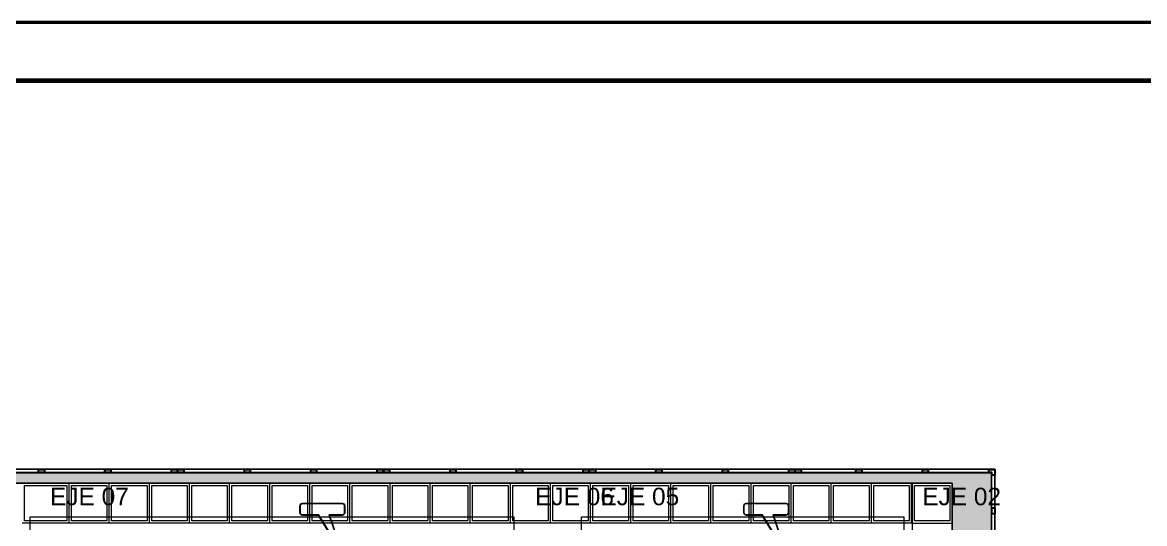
# Model space of a CAD drawing. Header units: metres. Extents: x 349075 to 349285, y 9281902 to 9282050.
# Drawn here: x 349120.22 to 349168.33, y 9282029.04 to 9282050.5 of the extents above; entities that cross this region are included whole.
import ezdxf

# ---------------------------------------------------------------- set-up
doc = ezdxf.new("R2010")
doc.units = ezdxf.units.M
doc.header["$LTSCALE"] = 0.25
for name, color, linetype, lineweight in [('AREA-VERDE', 3, 'CONTINUOUS', 9), ('ARQ-FONDO', 253, 'CONTINUOUS', 9), ('EJE-TEXTO', 5, 'CONTINUOUS', 25), ('MARCO', 7, 'CONTINUOUS', 50)]:
    doc.layers.add(name, color=color, linetype=linetype, lineweight=lineweight)
doc.styles.get("Standard").update_dxf_attribs({"font": 'arial.ttf'})

# ---------------------------------------------------------------- blocks, each defined once
blk = doc.blocks.new('dsfd')
at = {"layer": 'ARQ-FONDO'}
for p, q in [((333298.4, 9094259.42), (333296.77, 9094259.42)), ((333300.84, 9094259.42), (333299.55, 9094259.42)), ((333296.51, 9094259.16), (333296.51, 9094258.43)), ((333296.77, 9094258.22), (333300.84, 9094258.22)), ((333296.77, 9094258.17), (333300.84, 9094258.17)), ((333301.1, 9094258.43), (333301.1, 9094259.16))]:
    blk.add_line(p, q, dxfattribs=at)
for points in [[(333300.84, 9094259.37), (333299.48, 9094259.37), (333300.76, 9094263.12), (333298.43, 9094259.37), (333296.77, 9094259.37)], [(333299.55, 9094259.42), (333300.94, 9094263.49), (333298.4, 9094259.42)]]:
    blk.add_lwpolyline(points, dxfattribs=at)
for points in [[(333296.77, 9094259.37, 0.414214), (333296.56, 9094259.16), (333296.56, 9094258.43, 0.414214), (333296.77, 9094258.22)], [(333300.84, 9094258.22, 0.414214), (333301.05, 9094258.43), (333301.05, 9094259.16, 0.414214), (333300.84, 9094259.37)]]:
    blk.add_lwpolyline(points, format="xyb", dxfattribs=at)
for centre, start, end in [((333296.77, 9094259.16), 90, 180), ((333300.84, 9094259.16), 0, 90), ((333296.77, 9094258.43), 180, 270), ((333300.84, 9094258.43), 270, 0)]:
    blk.add_arc(centre, 0.255, start, end, dxfattribs=at)
blk = doc.blocks.new('BLOQUE EDF 08 PG')
at = {"layer": 'ARQ-FONDO', "ltscale": 0.7, "elevation": 0}
blk.add_lwpolyline([(-19.23, 1.5), (1.5, 1.5), (1.5, -12.33), (-19.23, -12.33)], close=True, dxfattribs=at)
blk = doc.blocks.new('BLOQUE EDF 07 PG')
at = {"layer": 'ARQ-FONDO', "ltscale": 0.7}
blk.add_lwpolyline([(-12.33, 1.5), (1.5, 1.5), (1.5, -36.63), (-12.33, -36.63)], close=True, dxfattribs=at)

msp = doc.modelspace()

# ---------------------------------------------------------------- hatches: boundary and pattern name
at = {"layer": 'AREA-VERDE', "lineweight": 0, "true_color": 0xc4e4b2, "transparency": 33554610}
h = msp.add_hatch(color=3, dxfattribs=at)
h.dxf.hatch_style = 1
h.paths.add_polyline_path([(349092.703, 9282027.105), (349092.103, 9282027.105), (349092.138, 9281918.001), (349091.104, 9281918.001), (349091.048, 9282031.212), (349161.762, 9282031.212), (349161.762, 9281923.001), (349161, 9281923.001), (349161, 9281955.099), (349160.205, 9281955.101), (349160.204, 9281956.819), (349160.205, 9281957.044), (349160.205, 9281978.669), (349160.205, 9281988.056), (349160.085, 9281988.054), (349160.085, 9282030.769), (349092.685, 9282030.769), (349092.685, 9282027.329), (349092.703, 9282027.329)])

# ---------------------------------------------------------------- linework, layer by layer
at = {"layer": 'ARQ-FONDO'}
for p, q in [((349161.922, 9282031.372), (349090.888, 9282031.372)), ((349161.907, 9282031.357), (349090.903, 9282031.357)), ((349161.777, 9282031.227), (349091.033, 9282031.227)), ((349161.762, 9282031.212), (349091.048, 9282031.212)), ((349161.762, 9281918.001), (349161.762, 9282031.212)), ((349161.777, 9281917.986), (349161.777, 9282031.227)), ((349161.907, 9281917.856), (349161.907, 9282031.357)), ((349161.922, 9281917.841), (349161.922, 9282031.372)), ((349092.685, 9282030.769), (349158.34, 9282030.769)), ((349122.22, 9282029.049), (349122.22, 9282030.769)), ((349123.94, 9282029.049), (349123.94, 9282030.769)), ((349125.66, 9282029.049), (349125.66, 9282030.769)), ((349127.38, 9282029.049), (349127.38, 9282030.769)), ((349129.1, 9282029.049), (349129.1, 9282030.769)), ((349130.82, 9282029.049), (349130.82, 9282030.769)), ((349132.54, 9282029.049), (349132.54, 9282030.769)), ((349134.26, 9282029.049), (349134.26, 9282030.769)), ((349135.98, 9282029.049), (349135.98, 9282030.769)), ((349137.7, 9282029.049), (349137.7, 9282030.769)), ((349139.42, 9282029.049), (349139.42, 9282030.769)), ((349141.14, 9282029.049), (349141.14, 9282030.769)), ((349142.86, 9282029.049), (349142.86, 9282030.769)), ((349144.58, 9282029.049), (349144.58, 9282030.769)), ((349146.3, 9282029.049), (349146.3, 9282030.769)), ((349148.02, 9282029.049), (349148.02, 9282030.769)), ((349149.74, 9282029.049), (349149.74, 9282030.769)), ((349149.74, 9282030.769), (349154.9, 9282030.769)), ((349149.74, 9282029.049), (349149.74, 9282030.769)), ((349151.46, 9282029.049), (349151.46, 9282030.769)), ((349153.18, 9282029.049), (349153.18, 9282030.769)), ((349154.9, 9282029.049), (349154.9, 9282030.769)), ((349156.62, 9282029.049), (349156.62, 9282030.769)), ((349158.34, 9282029.049), (349158.34, 9282030.769)), ((349158.365, 9282030.769), (349158.365, 9281991.494)), ((349158.365, 9282030.769), (349160.085, 9282030.769)), ((349160.085, 9282030.769), (349160.085, 9281988.054)), ((349160.085, 9282029.049), (349160.085, 9282030.769)), ((349158.34, 9282029.049), (349120.205, 9282029.049)), ((349158.365, 9282029.049), (349160.085, 9282029.049))]:
    msp.add_line(p, q, dxfattribs=at)
at = {"layer": 'ARQ-FONDO', "elevation": -4.4}
msp.add_lwpolyline([(349092.703, 9282027.105), (349092.103, 9282027.105), (349092.138, 9281918.001), (349091.104, 9281918.001), (349091.048, 9282031.212), (349161.762, 9282031.212), (349161.762, 9281923.001), (349161, 9281923.001), (349161, 9281955.099), (349160.204, 9281955.099), (349160.205, 9281956.819), (349160.205, 9281957.044), (349160.205, 9281978.669), (349160.205, 9281988.056), (349160.085, 9281988.054), (349160.085, 9282030.769), (349092.685, 9282030.769), (349092.685, 9282027.329), (349092.703, 9282027.329), (349092.703, 9282027.105)], dxfattribs=at)
at = {"layer": 'ARQ-FONDO', "lineweight": 30, "ltscale": 1.87}
for points in [[(349121.157, 9282031.227), (349120.907, 9282031.227), (349120.907, 9282031.357), (349121.157, 9282031.357)], [(349124.007, 9282031.227), (349123.757, 9282031.227), (349123.757, 9282031.357), (349124.007, 9282031.357)], [(349126.607, 9282031.357), (349126.857, 9282031.357), (349126.857, 9282031.227), (349126.607, 9282031.227)], [(349127.132, 9282031.227), (349126.882, 9282031.227), (349126.882, 9282031.357), (349127.132, 9282031.357)], [(349129.982, 9282031.227), (349129.732, 9282031.227), (349129.732, 9282031.357), (349129.982, 9282031.357)], [(349132.832, 9282031.227), (349132.582, 9282031.227), (349132.582, 9282031.357), (349132.832, 9282031.357)], [(349135.432, 9282031.357), (349135.682, 9282031.357), (349135.682, 9282031.227), (349135.432, 9282031.227)], [(349135.957, 9282031.227), (349135.707, 9282031.227), (349135.707, 9282031.357), (349135.957, 9282031.357)], [(349138.807, 9282031.227), (349138.557, 9282031.227), (349138.557, 9282031.357), (349138.807, 9282031.357)], [(349141.657, 9282031.227), (349141.407, 9282031.227), (349141.407, 9282031.357), (349141.657, 9282031.357)], [(349144.257, 9282031.357), (349144.507, 9282031.357), (349144.507, 9282031.227), (349144.257, 9282031.227)], [(349144.782, 9282031.227), (349144.532, 9282031.227), (349144.532, 9282031.357), (349144.782, 9282031.357)], [(349147.632, 9282031.227), (349147.382, 9282031.227), (349147.382, 9282031.357), (349147.632, 9282031.357)], [(349150.482, 9282031.227), (349150.232, 9282031.227), (349150.232, 9282031.357), (349150.482, 9282031.357)], [(349153.082, 9282031.357), (349153.332, 9282031.357), (349153.332, 9282031.227), (349153.082, 9282031.227)], [(349153.607, 9282031.227), (349153.357, 9282031.227), (349153.357, 9282031.357), (349153.607, 9282031.357)], [(349156.207, 9282031.227), (349155.957, 9282031.227), (349155.957, 9282031.357), (349156.207, 9282031.357)], [(349159.057, 9282031.227), (349158.807, 9282031.227), (349158.807, 9282031.357), (349159.057, 9282031.357)], [(349161.777, 9282029.456), (349161.777, 9282029.706), (349161.907, 9282029.706), (349161.907, 9282029.456)]]:
    msp.add_lwpolyline(points, close=True, dxfattribs=at)
at = {"layer": 'ARQ-FONDO'}
for points in [[(349126.857, 9282031.212), (349126.882, 9282031.212), (349126.882, 9282031.372), (349126.857, 9282031.372)], [(349135.682, 9282031.212), (349135.707, 9282031.212), (349135.707, 9282031.372), (349135.682, 9282031.372)], [(349144.507, 9282031.212), (349144.532, 9282031.212), (349144.532, 9282031.372), (349144.507, 9282031.372)], [(349153.332, 9282031.212), (349153.357, 9282031.212), (349153.357, 9282031.372), (349153.332, 9282031.372)], [(349122.12, 9282029.149), (349120.305, 9282029.149), (349120.305, 9282030.669), (349122.12, 9282030.669)], [(349123.84, 9282029.149), (349122.32, 9282029.149), (349122.32, 9282030.669), (349123.84, 9282030.669)], [(349125.56, 9282029.149), (349124.04, 9282029.149), (349124.04, 9282030.669), (349125.56, 9282030.669)], [(349127.28, 9282029.149), (349125.76, 9282029.149), (349125.76, 9282030.669), (349127.28, 9282030.669)], [(349129, 9282029.149), (349127.48, 9282029.149), (349127.48, 9282030.669), (349129, 9282030.669)], [(349130.72, 9282029.149), (349129.2, 9282029.149), (349129.2, 9282030.669), (349130.72, 9282030.669)], [(349132.44, 9282029.149), (349130.92, 9282029.149), (349130.92, 9282030.669), (349132.44, 9282030.669)], [(349134.16, 9282029.149), (349132.64, 9282029.149), (349132.64, 9282030.669), (349134.16, 9282030.669)], [(349135.88, 9282029.149), (349134.36, 9282029.149), (349134.36, 9282030.669), (349135.88, 9282030.669)], [(349137.6, 9282029.149), (349136.08, 9282029.149), (349136.08, 9282030.669), (349137.6, 9282030.669)], [(349139.32, 9282029.149), (349137.8, 9282029.149), (349137.8, 9282030.669), (349139.32, 9282030.669)], [(349141.04, 9282029.149), (349139.52, 9282029.149), (349139.52, 9282030.669), (349141.04, 9282030.669)], [(349142.76, 9282029.149), (349141.24, 9282029.149), (349141.24, 9282030.669), (349142.76, 9282030.669)], [(349144.48, 9282029.149), (349142.96, 9282029.149), (349142.96, 9282030.669), (349144.48, 9282030.669)], [(349146.2, 9282029.149), (349144.68, 9282029.149), (349144.68, 9282030.669), (349146.2, 9282030.669)], [(349147.92, 9282029.149), (349146.4, 9282029.149), (349146.4, 9282030.669), (349147.92, 9282030.669)], [(349149.64, 9282029.149), (349148.12, 9282029.149), (349148.12, 9282030.669), (349149.64, 9282030.669)], [(349151.36, 9282029.149), (349149.84, 9282029.149), (349149.84, 9282030.669), (349151.36, 9282030.669)], [(349153.08, 9282029.149), (349151.56, 9282029.149), (349151.56, 9282030.669), (349153.08, 9282030.669)], [(349154.8, 9282029.149), (349153.28, 9282029.149), (349153.28, 9282030.669), (349154.8, 9282030.669)], [(349156.52, 9282029.149), (349155, 9282029.149), (349155, 9282030.669), (349156.52, 9282030.669)], [(349158.24, 9282029.149), (349156.72, 9282029.149), (349156.72, 9282030.669), (349158.24, 9282030.669)], [(349159.985, 9282029.149), (349158.465, 9282029.149), (349158.465, 9282030.669), (349159.985, 9282030.669)]]:
    msp.add_lwpolyline(points, close=True, dxfattribs=at)
at = {"layer": 'ARQ-FONDO', "lineweight": 30, "ltscale": 1.87}
msp.add_lwpolyline([(349161.657, 9282031.227), (349161.657, 9282031.357), (349161.907, 9282031.357), (349161.907, 9282031.107), (349161.777, 9282031.107), (349161.777, 9282031.227), (349161.657, 9282031.227)], dxfattribs=at)
at = {"layer": 'MARCO'}
msp.add_lwpolyline([(349075, 9281902), (349285.25, 9281902), (349285.25, 9282050.5), (349075, 9282050.5)], close=True, dxfattribs=at)
at = {"layer": 'MARCO', "const_width": 0.2}
msp.add_lwpolyline([(349081.25, 9281904.5), (349282.75, 9281904.5), (349282.75, 9282048), (349081.25, 9282048)], close=True, dxfattribs=at)

# ---------------------------------------------------------------- block references
at = {"layer": 'ARQ-FONDO', "extrusion": (-1.0001e-10, -0.025636, 0.999671), "xscale": -0.418244986072509, "rotation": 180}
for p, yscale, zscale in [((209732.486, 13082570.987, -239366.051), 0.4182449860725101, 0.4182449860725101), ((209751.516, 13082607.158, -237955.582), 0.41824498607251, 0.41824498607251)]:
    msp.add_blockref('dsfd', p, dxfattribs=dict(at, yscale=yscale, zscale=zscale))
at = {"layer": 'ARQ-FONDO', "lineweight": 5}
for name, p in [('BLOQUE EDF 08 PG', (349139.785, 9282027.824, 0)), ('BLOQUE EDF 07 PG', (349156.515, 9282027.824, 0))]:
    msp.add_blockref(name, p, dxfattribs=at)

# ---------------------------------------------------------------- texts
at = {"layer": 'EJE-TEXTO'}
for s, p in [('EJE 07', (349121.4, 9282029.82)), ('EJE 06', (349142.2, 9282029.82)), ('EJE 05', (349145, 9282029.82)), ('EJE 02', (349158.8, 9282029.82))]:
    msp.add_text(s, height=0.75, dxfattribs=at).set_placement(p)

doc.saveas('drawing.dxf')
